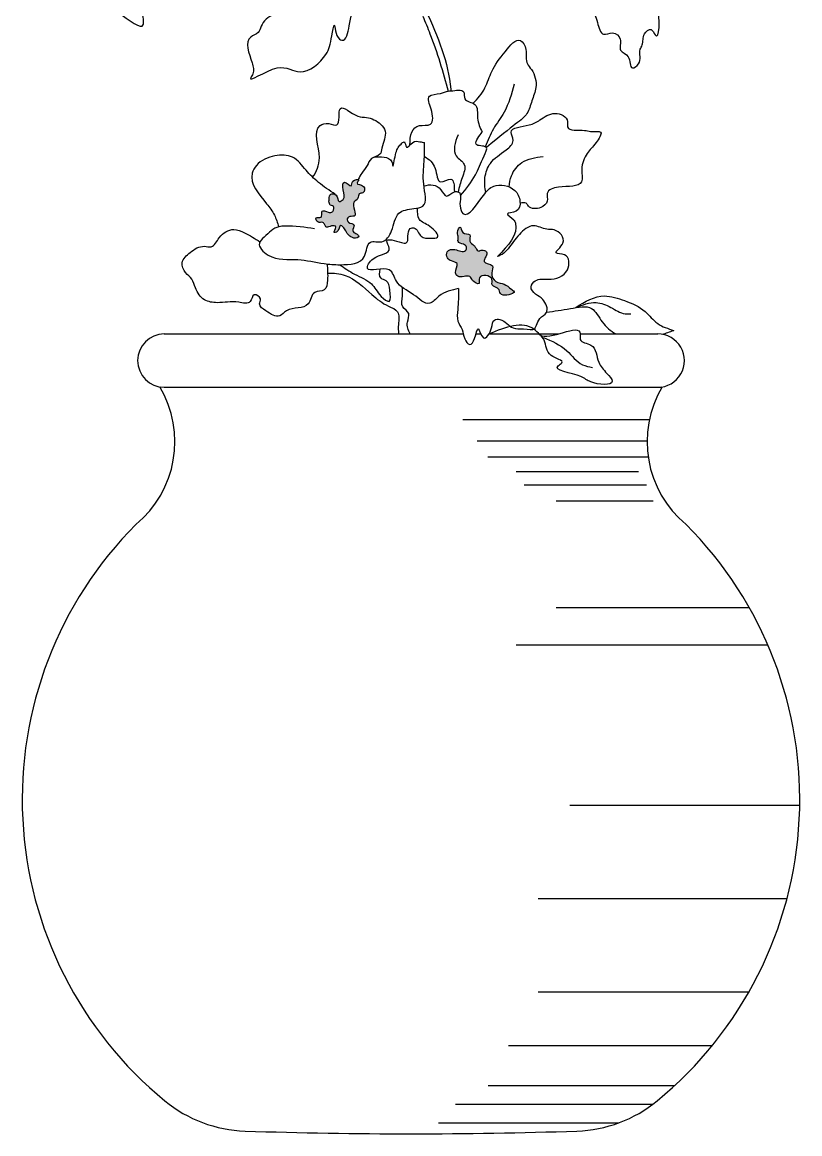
# Model space of a CAD drawing. Header units: millimetres. Extents: x 2133.42 to 2134.8, y 649.95 to 651.52.
# Drawn here: x 2133.9115 to 2134.203, y 649.9542 to 650.3705 of the extents above; entities that cross this region are included whole.
import ezdxf

# ---------------------------------------------------------------- set-up
doc = ezdxf.new("R2010")
doc.units = ezdxf.units.MM
for name, color, linetype in [('Flor01', 210, 'Continuous'), ('Hojas', 74, 'Continuous'), ('Polen', 40, 'Continuous'), ('Tiesto', 32, 'Continuous')]:
    doc.layers.add(name, color=color, linetype=linetype)

msp = doc.modelspace()

# ---------------------------------------------------------------- hatches: boundary and pattern name
at = {"layer": 'Polen'}
h = msp.add_hatch(color=256, dxfattribs=at)
edge = h.paths.add_edge_path()
edge.add_spline(control_points=[(2134.026944410847, 650.3020298095636), (2134.027579703969, 650.3018373962486), (2134.02861930968, 650.3015225274513), (2134.02819874589, 650.300145816541), (2134.027532396193, 650.2990858381652), (2134.025910628945, 650.2994138720763), (2134.02363981961, 650.3004297592271), (2134.023821471096, 650.2985404816977), (2134.023561649441, 650.2970507970866), (2134.021048924461, 650.2979328711361), (2134.022186147053, 650.2949786792791), (2134.024168752203, 650.2960170329086), (2134.024873632236, 650.2946656687403), (2134.025669781894, 650.2932761039185), (2134.027162542376, 650.2945314210035), (2134.030020208484, 650.2941170565732), (2134.027601971874, 650.2916504680657), (2134.030368197669, 650.2918436317536), (2134.030217795386, 650.2952212755686), (2134.032048335089, 650.293633609738), (2134.032680552192, 650.2926402739649), (2134.033425658199, 650.2911462084496), (2134.034761020223, 650.2900165660334), (2134.036569975814, 650.2892715136063), (2134.038109400255, 650.2906037930853), (2134.036475609481, 650.2914428787933), (2134.034700624353, 650.2923146791758), (2134.036892598948, 650.2951462067443), (2134.033754555848, 650.2950491395155), (2134.032977283196, 650.297154035913), (2134.034571480745, 650.2979431514746), (2134.037644286097, 650.2976703932584), (2134.034062086473, 650.3030871969034), (2134.037748460114, 650.3041284607303), (2134.037402927409, 650.3065766032366), (2134.039822303111, 650.3063265962128), (2134.040223567889, 650.3098884124335), (2134.036042615407, 650.309559782263), (2134.038486634899, 650.31201976579), (2134.034795026151, 650.3115018910094), (2134.035258788871, 650.3080341680907), (2134.031521630337, 650.3121356181344), (2134.0316139517, 650.3070291081503), (2134.03293847843, 650.3045803718719), (2134.029612638609, 650.3027006979543), (2134.029948153192, 650.3062100851834), (2134.026754266255, 650.3066007987084), (2134.026575750012, 650.3043413966429), (2134.026378450868, 650.3029198763829), (2134.026824515948, 650.3022183643645), (2134.026944410847, 650.3020298095636)], knot_values=[0, 0, 0, 0, 0.001631187951025651, 0.002669306894725838, 0.003715717154897407, 0.005058243515176749, 0.007315836456221312, 0.008731759173221885, 0.009538488465169491, 0.01135466449582864, 0.01298944313972602, 0.01491468759802481, 0.01605064415670157, 0.01709705441715064, 0.01906408899089782, 0.02072172560124864, 0.02279910369610711, 0.02363167888247949, 0.02671044478317858, 0.02757856470569511, 0.02954393689894776, 0.03057251548646917, 0.03246990542367408, 0.03480038109116822, 0.03570282627668958, 0.03714966370658802, 0.03873493543974808, 0.04096242002854157, 0.04333219471413498, 0.04462360547390574, 0.04637631355605511, 0.0475328101393149, 0.05269958640439679, 0.05482085814066767, 0.05655574228535602, 0.05796909559481873, 0.06033627340518199, 0.06302121691977762, 0.06424819304126254, 0.06646471430814532, 0.06824141303599521, 0.07109638943407344, 0.07393756737724108, 0.07757233521806303, 0.07919993427912551, 0.0818244439140817, 0.08389256387829833, 0.0857076732721171, 0.08749432006975737, 0.0881510626202719, 0.0881510626202719, 0.0881510626202719, 0.0881510626202719], degree=3, periodic=0)
h = msp.add_hatch(color=256, dxfattribs=at)
edge = h.paths.add_edge_path()
edge.add_spline(control_points=[(2134.083160099006, 650.2850478432647), (2134.083019539525, 650.2849413324235), (2134.082367791711, 650.2844474617319), (2134.081567264123, 650.2859736255042), (2134.080735434025, 650.2872522282513), (2134.078686008962, 650.2882473944625), (2134.080118424831, 650.2917158403137), (2134.076181756507, 650.2907485110167), (2134.075924956112, 650.2950374775222), (2134.074256370664, 650.2916536621489), (2134.075152786567, 650.2901617201865), (2134.07448857997, 650.2878725737511), (2134.07678766963, 650.2876296616212), (2134.078408651802, 650.2865097050702), (2134.077314843004, 650.2837683650598), (2134.074116308472, 650.2858628364204), (2134.070387060343, 650.2851952348213), (2134.07057234635, 650.2820828519265), (2134.072442598229, 650.2809960712217), (2134.075729861038, 650.2803470238647), (2134.073229003405, 650.2772539508163), (2134.075304244259, 650.2742309730236), (2134.079123092332, 650.2764429131137), (2134.080160117849, 650.2735003505471), (2134.083487867697, 650.2716204611119), (2134.081830756438, 650.2765741658144), (2134.088648068975, 650.2755182259492), (2134.086845287742, 650.2713964076436), (2134.090364366099, 650.2712292471498), (2134.090408341141, 650.2678261559722), (2134.093893271245, 650.2681293752557), (2134.096317249648, 650.2694500839607), (2134.094069162838, 650.2710295317637), (2134.092524264526, 650.2726973923545), (2134.088645671851, 650.2729219848395), (2134.086832300821, 650.276226343889), (2134.08889557056, 650.2800900599228), (2134.082563336814, 650.2800731054998), (2134.086711825878, 650.2841121788493), (2134.08452396506, 650.2852397959028), (2134.08368193961, 650.2851212879262), (2134.083160099006, 650.2850478432647)], knot_values=[0, 0, 0, 0, 0.0004851157208131956, 0.002249390144123187, 0.003380374692779398, 0.005557046830944296, 0.007885656499997428, 0.01062288430855491, 0.01285359985695515, 0.01508433000685161, 0.01692974375691695, 0.01850886131717137, 0.02074145004562987, 0.02233049223798045, 0.02364478261667236, 0.02765347971310302, 0.03060273360265171, 0.03293133164248003, 0.03477838462371084, 0.03708573520102964, 0.04062468512681467, 0.04212362636676355, 0.04662095633605592, 0.04840053601894267, 0.05107995138182891, 0.05324724527921902, 0.05794412866753906, 0.06002357810516825, 0.06318582781292693, 0.0642139500276255, 0.06905897407409975, 0.06977459059614172, 0.0711907597824291, 0.07465284412012296, 0.07788973497679563, 0.08149622297886829, 0.08416747555224305, 0.08762816649334772, 0.0913979140823598, 0.09236815150473318, 0.09394945458564449, 0.09394945458564449, 0.09394945458564449, 0.09394945458564449], degree=3, periodic=0)

# ---------------------------------------------------------------- linework, layer by layer
at = {"layer": 'Flor01'}
for points, knots in [([(2134.020335915669, 650.3125024101363), (2134.02184694911, 650.3146230750318), (2134.024534174026, 650.3206117960285), (2134.019566430895, 650.3311978770752), (2134.026258387187, 650.3330999944375), (2134.031214172493, 650.3305236990235), (2134.028918130924, 650.3420819959498), (2134.036206304114, 650.3348145527842), (2134.04134422502, 650.3351043980905), (2134.045355828227, 650.3332726058421), (2134.048642696012, 650.3287765354704), (2134.046299149721, 650.3249080093783), (2134.045938062097, 650.3202987012576), (2134.041944969754, 650.3200985172906), (2134.040962604186, 650.3165219373967), (2134.038780032482, 650.3143221345772), (2134.037883624362, 650.3124412114856), (2134.037482215292, 650.3115989393425)], [0.006196197211125266, 0.006196197211125266, 0.006196197211125266, 0.006196197211125266, 0.01388309663030894, 0.02598183540977723, 0.029348419170108, 0.03241831588466076, 0.03859658922692884, 0.0457193321974413, 0.04903842206743209, 0.05492252909982441, 0.05793647804751136, 0.06448119766136008, 0.06684532212306518, 0.07046360763556195, 0.07350485350898443, 0.0769308957152946, 0.07970917259166431, 0.07970917259166431, 0.07970917259166431, 0.07970917259166431]), ([(2134.043486040815, 650.3200108651024), (2134.04466948342, 650.3202004976291), (2134.047024450086, 650.3202613332493), (2134.050146057, 650.3193104218857), (2134.050425264232, 650.3149683731965), (2134.05145199256, 650.3221725679049), (2134.052391466736, 650.323794947745), (2134.055035991732, 650.3264819142145), (2134.055296547543, 650.3221298800567), (2134.057808897719, 650.3262628048492), (2134.060285108116, 650.3258385682768), (2134.061717226436, 650.3255460515518), (2134.062295097229, 650.3254280187963)], [0.008774759022505164, 0.008774759022505164, 0.008774759022505164, 0.008774759022505164, 0.01237025837676216, 0.01572679257586487, 0.01732918434634226, 0.0216289241148404, 0.02613885417558925, 0.02751408725101089, 0.02961453242488182, 0.03260732506349117, 0.03523084307051858, 0.037005568050946, 0.037005568050946, 0.037005568050946, 0.037005568050946]), ([(2134.062071862986, 650.3092042324705), (2134.064516059886, 650.3099257848479), (2134.067767433377, 650.3097779263625), (2134.070473734067, 650.3042074138021), (2134.072704585748, 650.3072084628367), (2134.076745294133, 650.3071253737444), (2134.074913064667, 650.3023956326051), (2134.077687762004, 650.2956260708846), (2134.083578045893, 650.3049570328475), (2134.088388464774, 650.3104683186076), (2134.09606191417, 650.3090068300587), (2134.098520603709, 650.3038270472438), (2134.097775764842, 650.2990989694332), (2134.09155679582, 650.2992195234242), (2134.095665498857, 650.2970879125627), (2134.097965478887, 650.2914031294795), (2134.093629008156, 650.286874140035), (2134.089678705997, 650.2827484632138)], [0.005163442522623828, 0.005163442522623828, 0.005163442522623828, 0.005163442522623828, 0.01209934163068944, 0.01534769023418798, 0.01835075063375536, 0.02021379680671254, 0.02544672395186167, 0.02851061197539822, 0.03879823172179479, 0.04398337694731339, 0.05197262893238597, 0.05652256468276283, 0.06053089468045597, 0.06390919723696196, 0.06715777791435877, 0.06854486687670291, 0.08273406020344003, 0.08273406020344003, 0.08273406020344003, 0.08273406020344003]), ([(2134.103377902321, 650.2555981608145), (2134.104074895813, 650.2556938031057), (2134.104488070475, 650.2597297154391), (2134.10934918155, 650.2616301303292), (2134.107253970495, 650.2669159434535), (2134.103944572646, 650.268350894742), (2134.101420014973, 650.2712475954337), (2134.104306775749, 650.2747583212594), (2134.109688029474, 650.273767455875), (2134.116826576568, 650.2757673880348), (2134.116718660111, 650.2841803630098), (2134.109576937327, 650.2835830904972), (2134.116618836573, 650.2882411451476), (2134.111933558213, 650.2932520363933), (2134.107384258346, 650.2926736275591), (2134.1027704936, 650.2955691301371), (2134.097275923165, 650.2909454066728), (2134.094566006438, 650.2866160154939), (2134.091788725955, 650.2836704690176), (2134.090259328608, 650.2830021752294), (2134.089678705997, 650.2827484632138)], [0.1346984320673991, 0.1346984320673991, 0.1346984320673991, 0.1346984320673991, 0.1397993754559611, 0.1431911657602956, 0.1482760296118806, 0.1516313440277721, 0.1548158569867381, 0.157612440480484, 0.162544429889353, 0.1705367447078173, 0.1762752307922783, 0.17945305393971, 0.1839033869681703, 0.189797163008145, 0.192628476100646, 0.1977186863463817, 0.2039733434448773, 0.210787445841169, 0.2138748231400493, 0.2157642084648336, 0.2157642084648336, 0.2157642084648336, 0.2157642084648336]), ([(2134.075076462785, 650.2707324982592), (2134.075032955467, 650.2681393434276), (2134.074965741258, 650.2641331931708), (2134.074261563981, 650.2587141362063), (2134.076756744834, 650.2554272180414), (2134.076897942543, 650.2523508462704), (2134.079300050721, 650.2487455143388), (2134.081515824687, 650.2521573590805), (2134.082221784545, 650.2581078867348), (2134.084256643778, 650.2497359293318), (2134.087809179401, 650.2556119297061), (2134.087766417816, 650.2592458402604), (2134.092217659555, 650.2594748287253), (2134.094586307448, 650.2553027762593), (2134.099760324365, 650.2560559234438), (2134.103124256681, 650.2550788393886), (2134.103377902321, 650.2555981608144)], [0, 0, 0, 0, 0.007869094468448527, 0.01215691961021466, 0.01567270166156473, 0.01929018566364254, 0.02211476585238785, 0.02501755498168408, 0.02892463346138304, 0.03281238165734018, 0.03759790481008185, 0.04076402030126341, 0.0428183006465834, 0.04865587686543005, 0.05255170418437637, 0.05766912530196613, 0.05766912530196613, 0.05766912530196613, 0.05766912530196613])]:
    msp.add_open_spline(points, degree=3, knots=knots, dxfattribs=at)
for points in [[(2134.030551107261, 650.2796826115092), (2134.03977039089, 650.2829076177647), (2134.042044881774, 650.288149140225), (2134.046243926814, 650.2883238529856), (2134.04991813199, 650.2923423512112), (2134.05271749535, 650.2989816106669), (2134.058316254684, 650.3007287848203), (2134.061640490521, 650.301602371897), (2134.061990427248, 650.3098140927455), (2134.062165395611, 650.3183752391153), (2134.062295097229, 650.3254280187963)], [(2134.028821081407, 650.306080080397), (2134.022523793568, 650.3105581871087), (2134.017894910126, 650.3150917470242), (2134.01282092543, 650.3199808882523), (2134.00623363561, 650.3205142427663), (2133.999290277834, 650.3168696186774), (2133.997687972027, 650.3139361339405), (2134.003093825886, 650.3025485600737), (2134.006003975366, 650.298301192088), (2134.007682888943, 650.2939420540168)], [(2134.075076462785, 650.2707324982592), (2134.06768148117, 650.2678922231408), (2134.064268407715, 650.2652413113337), (2134.058200707077, 650.2684602781645), (2134.051753815917, 650.2735727617409), (2134.049099188734, 650.2777384869445), (2134.040945728233, 650.2783065419682), (2134.04303152071, 650.2819042121481), (2134.049099188734, 650.2858805856771), (2134.048137368237, 650.2885940910595), (2134.05369337202, 650.2879994113658), (2134.055458709859, 650.2878688248065), (2134.056962557233, 650.2932228388253), (2134.058335594151, 650.293484000307), (2134.061016344289, 650.2903499577953), (2134.064677830423, 650.2896317317196), (2134.067162413794, 650.2900234913973), (2134.064285529502, 650.2940716398236), (2134.060362487679, 650.296683347735), (2134.059647742311, 650.300913324382)], [(2134.021114328009, 650.2931596401438), (2134.010033400563, 650.2941655941881), (2134.007682888942, 650.293942054017), (2134.002198405312, 650.2900299962882), (2134.00040753155, 650.2877945480282), (2134.00367032463, 650.2833366845631), (2134.014788561266, 650.2816501839367), (2134.02464014436, 650.2801042424841), (2134.030551107261, 650.2796826115092)]]:
    msp.add_spline(points, degree=3, dxfattribs=at)
at = {"layer": 'Hojas'}
for points, knots in [([(2133.93757076009, 650.3824902290551), (2133.938314941632, 650.3809636131047), (2133.940562115284, 650.3771214196479), (2133.947253717121, 650.3754248390061), (2133.957201297437, 650.3663588238868), (2133.956959544139, 650.3726798873794), (2133.9555552806, 650.3770102293109), (2133.963765839386, 650.3779134242837), (2133.960743507382, 650.3842401440085), (2133.960687415112, 650.390085446021), (2133.966402598619, 650.3883871693504), (2133.963065939102, 650.3959315410602), (2133.966916714826, 650.4011991199001), (2133.961866922421, 650.4039912343679), (2133.958112243964, 650.4090221388661), (2133.964430758393, 650.4114319147192), (2133.963043969166, 650.4143231131741), (2133.962495734987, 650.4154660798058)], [0.002650796337912798, 0.002650796337912798, 0.002650796337912798, 0.002650796337912798, 0.007511795626767371, 0.0160611038160277, 0.02648482661971166, 0.02843776013333291, 0.03299458172512396, 0.03736633493695068, 0.04582901191945427, 0.04847841736819095, 0.05125369446995143, 0.0574465436514506, 0.06290538624015142, 0.0677420097899661, 0.07232917298033358, 0.07740103160556736, 0.08071693347408557, 0.08071693347408557, 0.08071693347408557, 0.08071693347408557]), ([(2134.0393682086, 650.3882351719196), (2134.035425993734, 650.3903021141044), (2134.028499155975, 650.3939339235459), (2134.019359200701, 650.3887494799839), (2134.010704711151, 650.3842054051759), (2134.014321051219, 650.3746219302734), (2134.005376674198, 650.3742388278251), (2134.001283968847, 650.3704133838904), (2134.000198979744, 650.3661599613505), (2133.994270713598, 650.3646090008028), (2133.997233316616, 650.356896330582), (2133.998679564858, 650.352038352006), (2133.995008001268, 650.3467641685351), (2134.008075161512, 650.3567051736455), (2134.016038987459, 650.349152831871), (2134.02592914636, 650.3575135956529), (2134.027240885715, 650.3632882324777), (2134.028700591404, 650.3723954359956), (2134.028864326595, 650.3648590343372), (2134.032952179009, 650.3629364017926), (2134.034545079091, 650.3711832692009), (2134.035285210173, 650.3770528391916), (2134.039246940803, 650.3826589692047), (2134.039404198155, 650.3859655851596), (2134.039398910891, 650.3868878184168)], [0, 0, 0, 0, 0.01227673077877751, 0.02157135650837004, 0.03077222474989107, 0.03679971026353236, 0.0440088064459668, 0.0504816777957167, 0.05314075147638792, 0.05627873787068904, 0.06594837011843309, 0.07011993181098013, 0.07165042093230445, 0.08209951058976904, 0.09085761471566547, 0.1025330540279486, 0.1098655083746541, 0.1139759861265474, 0.1195252702261802, 0.1205232620031253, 0.1265742587835907, 0.1352971820659486, 0.1424812880084032, 0.1452264315422818, 0.1452264315422818, 0.1452264315422818, 0.1452264315422818]), ([(2134.129575907926, 650.3842252960795), (2134.12938771203, 650.3827691141208), (2134.128541756279, 650.3799069253186), (2134.124955927432, 650.3757335064757), (2134.127194528704, 650.3710875362194), (2134.128460048053, 650.3648123437343), (2134.132967154408, 650.3673902489747), (2134.136792999294, 650.3643650177888), (2134.134562860254, 650.3595270964092), (2134.139798109915, 650.3583409859497), (2134.139043169964, 650.3520743271265), (2134.144286005585, 650.3555775882214), (2134.142259755836, 650.359350256847), (2134.144585433095, 650.3627092084255), (2134.143708015993, 650.3657785955961), (2134.147387604172, 650.3688621630727), (2134.150270402313, 650.3613264579383), (2134.151121931534, 650.3751222572278), (2134.147815783664, 650.3801098601815), (2134.145962048764, 650.3797043132834), (2134.145480558036, 650.3795989761767)], [0.009876187851107157, 0.009876187851107157, 0.009876187851107157, 0.009876187851107157, 0.0143402481825659, 0.01894745935770307, 0.02457062268501514, 0.02955971039165118, 0.03290858842702405, 0.03666236994723622, 0.0408300643455389, 0.04456756122578333, 0.0490283640180682, 0.05178453770566318, 0.05733221982051048, 0.05908695027387696, 0.06334045739931252, 0.06626600897063904, 0.06871773888293284, 0.07964736361377084, 0.08365008573025891, 0.08505455413214527, 0.08505455413214527, 0.08505455413214527, 0.08505455413214527]), ([(2134.06163224278, 650.3727475383129), (2134.062576537034, 650.3705884450359), (2134.066440277291, 650.3614852827662), (2134.069152398624, 650.3519486368683), (2134.071218646819, 650.3446830779391)], [0.2560205388120895, 0.2560205388120895, 0.2560205388120895, 0.2560205388120895, 0.2630889710383625, 0.2857019803986352, 0.2857019803986352, 0.2857019803986352, 0.2857019803986352]), ([(2134.062864987704, 650.3747923471299), (2134.067300261432, 650.3652498744443), (2134.071259692937, 650.3553582019813), (2134.072173990591, 650.3452244499503), (2134.072194312553, 650.3449985090367), (2134.072214626257, 650.3447726600737)], [0.2564248827324689, 0.2564248827324689, 0.2564248827324689, 0.2564248827324689, 0.2854597886178148, 0.2854597886178148, 0.286122112362761, 0.286122112362761, 0.286122112362761, 0.286122112362761]), ([(2134.080497220843, 650.3401556632862), (2134.082258856402, 650.3418694096401), (2134.085198818665, 650.3454674352201), (2134.087590262818, 650.3532043903356), (2134.091552933046, 650.3583391685894), (2134.097771246749, 650.3659602292685), (2134.101123407165, 650.3597203823988), (2134.099847964972, 650.3555671843201), (2134.103570351675, 650.3518435025419), (2134.104767802109, 650.3465221156536), (2134.102410374691, 650.3411686949704), (2134.100875957384, 650.3346611654719), (2134.095768355136, 650.3323332573096), (2134.085492362554, 650.3235702767408)], [0.00906510655624252, 0.00906510655624252, 0.00906510655624252, 0.00906510655624252, 0.01642373210044274, 0.02313501964343009, 0.03217227364305127, 0.03914212401266803, 0.04309221223339305, 0.04854951867287696, 0.05109666798726026, 0.05804315112333756, 0.06331481710090267, 0.0684656121081982, 0.07770346564721509, 0.07770346564721509, 0.07770346564721509, 0.07770346564721509]), ([(2134.056837924255, 650.3245126688022), (2134.056834369461, 650.3282753356913), (2134.057791621849, 650.3327057847898), (2134.066026254945, 650.3313287004074), (2134.06515692196, 650.3377652850189), (2134.062568835615, 650.343634439881), (2134.068103893212, 650.343517098898), (2134.070523139616, 650.3447418792545), (2134.073411347782, 650.344858078699), (2134.077690602787, 650.3458056234814), (2134.076747245668, 650.3406982735377), (2134.082725844274, 650.3405526889476), (2134.081619689366, 650.33418935537), (2134.083146015872, 650.3310270471302), (2134.08392144783, 650.3294204741846)], [0.003701337183020542, 0.003701337183020542, 0.003701337183020542, 0.003701337183020542, 0.01265789316640174, 0.016813227120904, 0.02239541852182136, 0.02735224420903802, 0.03160812552644204, 0.0346954335383886, 0.03570561406792863, 0.04053414217597508, 0.04295684031254558, 0.04724266010347012, 0.05252834288306887, 0.05798674894021182, 0.05798674894021182, 0.05798674894021182, 0.05798674894021182]), ([(2134.085310352229, 650.306819161391), (2134.084905347908, 650.3086422030527), (2134.084534716928, 650.312351942181), (2134.086858885228, 650.318787397613), (2134.091845616577, 650.3216760954748), (2134.09646380319, 650.3256381580655), (2134.09306776405, 650.3312005126736), (2134.101259207951, 650.3314034959332), (2134.10597834187, 650.3340304055572), (2134.110548376319, 650.3375927767183), (2134.116592545958, 650.3348595995509), (2134.115175160126, 650.3293478359503), (2134.12134954075, 650.3306234024885), (2134.124761554252, 650.3292618358573), (2134.129977344328, 650.3303146270655), (2134.126177832223, 650.3245449586913), (2134.122872460156, 650.3214996222027), (2134.120719351991, 650.3161893409709), (2134.122317794755, 650.3083328038573), (2134.113997819937, 650.3096165698059), (2134.107493168574, 650.3074483356044), (2134.108940518103, 650.3031520974096), (2134.105683781841, 650.3004532022605), (2134.101754321463, 650.3005096963826), (2134.100319816086, 650.3032052582148), (2134.098974261623, 650.3029046797108), (2134.09812717033, 650.3027154510766)], [0.005992664813259715, 0.005992664813259715, 0.005992664813259715, 0.005992664813259715, 0.01156997116520866, 0.01726278809526409, 0.02502508249911271, 0.02945946473330392, 0.03252925722238138, 0.03985938456626514, 0.04430608285152415, 0.05043439329270566, 0.0560678068112521, 0.05808210041470384, 0.06455242794776989, 0.06689773511940728, 0.07065482206381565, 0.07490689608435358, 0.08012328272392998, 0.08649390738304172, 0.0911002510582167, 0.09997649815463806, 0.1047469651880796, 0.1076245125172285, 0.1110859773043104, 0.1157322790137301, 0.1170595568087964, 0.1193151406301086, 0.1193151406301086, 0.1193151406301086, 0.1193151406301086]), ([(2134.075799121546, 650.3055895143442), (2134.077964681765, 650.3081597858857), (2134.081644961233, 650.3128243455556), (2134.083448461797, 650.3184149474988), (2134.086889530142, 650.3247474311205), (2134.0805621469, 650.323762818913), (2134.082403329515, 650.3274690929835), (2134.083379503315, 650.3287238615902), (2134.08392144783, 650.3294204741846)], [0.002512660762310095, 0.002512660762310095, 0.002512660762310095, 0.002512660762310095, 0.01215311048765489, 0.01999542411180253, 0.02333220157579808, 0.02727778910260649, 0.02957768142789337, 0.03244808669832146, 0.03244808669832146, 0.03244808669832146, 0.03244808669832146]), ([(2134.062250664825, 650.3202043295779), (2134.06403091147, 650.3192467369164), (2134.066976103709, 650.3168398938562), (2134.06693196779, 650.3088386676276), (2134.073357946128, 650.3134509507179), (2134.073440687629, 650.3093159987653), (2134.073486857763, 650.3070086768064)], [0.002626333695459372, 0.002626333695459372, 0.002626333695459372, 0.002626333695459372, 0.008565200180155125, 0.0140369313244521, 0.01794606918018499, 0.02288122544603951, 0.02288122544603951, 0.02288122544603951, 0.02288122544603951]), ([(2134.094064230721, 650.3088329967176), (2134.094150259296, 650.3102868594616), (2134.094700690395, 650.3137562052291), (2134.098929197417, 650.31917179541), (2134.103895962711, 650.3198602153578), (2134.106722157385, 650.3202519408921)], [0.0036227681291957, 0.0036227681291957, 0.0036227681291957, 0.0036227681291957, 0.007960342657188361, 0.01421038323575804, 0.02246230971596183, 0.02246230971596183, 0.02246230971596183, 0.02246230971596183]), ([(2134.025750470762, 650.2799760751507), (2134.025963883656, 650.2781073097227), (2134.026132016596, 650.2747812529573), (2134.025530927988, 650.2694059674819), (2134.019947665993, 650.2702521473043), (2134.019362687059, 650.2622705337028), (2134.011628199281, 650.2644024747678), (2134.007583365016, 650.2592392666126), (2134.003530506166, 650.2619470096461), (2133.999786363592, 650.2643763982798), (2134.00152870183, 650.2672177740138), (2133.997838929112, 650.2695622115277), (2133.997301343195, 650.2644893887085), (2133.990877793514, 650.2664127078041), (2133.985855274004, 650.2650981808428), (2133.97919641617, 650.2660156319793), (2133.976452581319, 650.2702958161095), (2133.975411628223, 650.2744710176048), (2133.972364855228, 650.2765696315322), (2133.970628453511, 650.2809541208777), (2133.974678868375, 650.2846952271017), (2133.978534907369, 650.2871673596877), (2133.98324153273, 650.2857956981169), (2133.985315911242, 650.2907871101152), (2133.990111618386, 650.293756983892), (2133.995690002167, 650.29137972153), (2133.998743122837, 650.2894780279927), (2134.000624623612, 650.288306099906)], [0.006536034558332016, 0.006536034558332016, 0.006536034558332016, 0.006536034558332016, 0.01223256574248013, 0.01613036059673726, 0.0197969058177005, 0.02476665070496841, 0.03335203041761628, 0.03643582615134513, 0.04199713775774767, 0.04549189269141834, 0.04736608822796838, 0.05014600047438714, 0.05305380634113268, 0.05738426532574326, 0.06540764444708061, 0.07030998163410888, 0.07592044409657961, 0.07944089355609153, 0.08282173999136272, 0.08671953484554785, 0.09155935853544928, 0.09743242474772806, 0.09990550474274089, 0.1044887043194411, 0.1107052662501611, 0.1149012997663142, 0.1216396970483741, 0.1216396970483741, 0.1216396970483741, 0.1216396970483741]), ([(2134.025989165689, 650.276542976004), (2134.028287233313, 650.2766342247947), (2134.034502196127, 650.2761118495952), (2134.041425315789, 650.2692777300015), (2134.047353936879, 650.264564408666), (2134.053222646805, 650.2624330673947), (2134.052386688963, 650.2576167105254), (2134.05248140905, 650.2549347829881), (2134.052522078681, 650.2537832531668)], [0.006845334142250888, 0.006845334142250888, 0.006845334142250888, 0.006845334142250888, 0.01365933821352883, 0.02594933951299806, 0.03362121872005907, 0.03755497698906493, 0.04228959161749779, 0.04585209689306546, 0.04585209689306546, 0.04585209689306546, 0.04585209689306546]), ([(2134.056918036344, 650.2537832531666), (2134.056123741167, 650.2551745591614), (2134.055306184598, 650.25762997511), (2134.057306473522, 650.261707795959), (2134.053160628978, 650.2637850004486), (2134.054185030029, 650.2676944649597), (2134.054119592363, 650.270146088061), (2134.054002176841, 650.2711761639699)], [0.003132579355515358, 0.003132579355515358, 0.003132579355515358, 0.003132579355515358, 0.007759441633713086, 0.01097637376976663, 0.01430937741176574, 0.01840656138416459, 0.02150542904014519, 0.02150542904014519, 0.02150542904014519, 0.02150542904014519]), ([(2134.108117482376, 650.2619795456989), (2134.110936831569, 650.2623028022884), (2134.116541718075, 650.2630813746013), (2134.12535293704, 650.2650463101529), (2134.128625621523, 650.2578566689627), (2134.13209520475, 650.2548643176831), (2134.134030163419, 650.253783253182)], [0.007738741049932097, 0.007738741049932097, 0.007738741049932097, 0.007738741049932097, 0.01639305565760829, 0.02437223266731003, 0.03077322897971385, 0.03737719394097648, 0.03737719394097648, 0.03737719394097648, 0.03737719394097648]), ([(2134.119029743444, 650.2636623910875), (2134.122489933879, 650.2660291999183), (2134.128325085831, 650.269247030334), (2134.137724764992, 650.2662487824787), (2134.144842607207, 650.2631924226404), (2134.149326201226, 650.2570636175684), (2134.153600337626, 650.2557653717852), (2134.155744966249, 650.2551139524558)], [0.003382064899400636, 0.003382064899400636, 0.003382064899400636, 0.003382064899400636, 0.01514340236403877, 0.02291003128870797, 0.03160261212500416, 0.0381100307959291, 0.04466365623950488, 0.04466365623950488, 0.04466365623950488, 0.04466365623950488]), ([(2134.105516839993, 650.2534939703719), (2134.106228507808, 650.2529008722167), (2134.108102480595, 650.2505966064505), (2134.107464731805, 650.2453825011813), (2134.115664133402, 650.2436444038584), (2134.108783581499, 650.2401852476927), (2134.120769472852, 650.2388548693843), (2134.124626686303, 650.2349141800933), (2134.135041082414, 650.2341428017077), (2134.130076050929, 650.2396904447434), (2134.126726324113, 650.2430999516682), (2134.12678718707, 650.2503025128921), (2134.120071880578, 650.2504763992353), (2134.122130670751, 650.2593366402159), (2134.10900633543, 650.2508276795229), (2134.105516839993, 650.2534939703719)], [0.05872044536985965, 0.05872044536985965, 0.05872044536985965, 0.05872044536985965, 0.0614560641216396, 0.06769879305317626, 0.07262091952500085, 0.0744223360950553, 0.08388115306655503, 0.08810980168761118, 0.09613852506982304, 0.09968323903237096, 0.1049070406937628, 0.1119746161964286, 0.1164883137570748, 0.1185255886854727, 0.1335414524170042, 0.1335414524170042, 0.1335414524170042, 0.1335414524170042])]:
    msp.add_open_spline(points, degree=3, knots=knots, dxfattribs=at)
for points in [[(2134.095946552179, 650.3473175122406), (2134.092112902394, 650.3367897243759), (2134.088119547095, 650.3305687561747), (2134.085091560391, 650.3238943813863)], [(2134.074867087782, 650.3283672287682), (2134.074217307788, 650.320450904445), (2134.077206315329, 650.3172065115198), (2134.076426572813, 650.3122750244986), (2134.074859948952, 650.307030192932)], [(2134.030551107261, 650.2796826115092), (2134.03609057629, 650.2761972932477), (2134.04237678355, 650.2724996060052), (2134.046079622878, 650.2678560098659), (2134.049093546698, 650.2659641687989), (2134.049265775575, 650.2701778137539), (2134.047974107915, 650.2736175163218), (2134.045993492133, 650.2746494201102), (2134.04567598982, 650.2780592495329)], [(2134.119029743426, 650.2636623910846), (2134.126619957532, 650.2655058823559), (2134.132152056039, 650.2637352370664), (2134.137471355185, 650.2613271706437), (2134.139599087888, 650.2613271706437)], [(2134.105516839993, 650.2534939703719), (2134.103334029634, 650.2555347299672), (2134.086468247501, 650.2537832531668)], [(2134.106890800266, 650.2524726181337), (2134.115626307852, 650.2474927010675), (2134.121545815056, 650.2422474940206), (2134.125297615674, 650.241248408038)]]:
    msp.add_spline(points, degree=3, dxfattribs=at)
msp.add_open_spline([(2134.151369794975, 650.2536486493955), (2134.152824305147, 650.2541052773461), (2134.154284635698, 650.2546096149009), (2134.155744966249, 650.2551139524558)], degree=3, dxfattribs=at)
at = {"layer": 'Polen'}
for points in [[(2134.026944410847, 650.3020298095636), (2134.02834924537, 650.3012008257912), (2134.028157677026, 650.3001805353861), (2134.027519115879, 650.2993515516137), (2134.026178104858, 650.2994153204913), (2134.023943140844, 650.2997341648794), (2134.0237515725, 650.2983312612084), (2134.023496115429, 650.2975660463137), (2134.021708144218, 650.2972472135623), (2134.02228284925, 650.2957167837728), (2134.024198565303, 650.29552547714), (2134.024900982565, 650.29463272449), (2134.025539543712, 650.2938037407176), (2134.027455259765, 650.294250122861), (2134.029051662632, 650.2938037407176), (2134.028413101485, 650.2918269404215), (2134.029243230976, 650.2918907092992), (2134.030967378685, 650.2944414178571), (2134.031669795946, 650.2939312784729), (2134.032819238623, 650.2923370798059), (2134.033330087541, 650.2914443271559), (2134.034734922064, 650.2901689728768), (2134.037033774805, 650.2897863596112), (2134.037672335951, 650.2904240483873), (2134.036586782002, 650.2913805582782), (2134.035373483211, 650.2924008486834), (2134.035884364741, 650.2945689556124), (2134.033777080343, 650.2956530148953), (2134.033330087541, 650.2968646002967), (2134.034798778178, 650.2978211218242), (2134.035948220856, 650.2979486595794), (2134.035820508626, 650.3031138572097), (2134.037353055378, 650.3045805181216), (2134.037863904296, 650.3062384856663), (2134.039204915317, 650.3066848678096), (2134.039396483661, 650.3090442813714), (2134.037033774805, 650.3103196356504), (2134.037608479837, 650.3114036949332), (2134.035437371938, 650.3109573127899), (2134.034798778178, 650.3092993452452), (2134.032244500978, 650.3105747111609), (2134.031797508176, 650.3077689154558), (2134.031797508176, 650.304134147615), (2134.030328817538, 650.3034327015978), (2134.029179374861, 650.3057921151596), (2134.027135979191, 650.3061109479111), (2134.026561274159, 650.3043892231254), (2134.026625130274, 650.3026037178255), (2134.026944410847, 650.3020298095636)], [(2134.083160099006, 650.2850478432647), (2134.082743958034, 650.2847985162625), (2134.081495567731, 650.2860451861833), (2134.080829742175, 650.2869594084644), (2134.079331634676, 650.288538514388), (2134.079248406481, 650.2908656362281), (2134.076668365068, 650.2917798585094), (2134.075669659348, 650.2937745210731), (2134.074670921015, 650.2917798585094), (2134.074920605598, 650.2899514139469), (2134.074920605598, 650.2883722963867), (2134.076918049651, 650.2873749651047), (2134.078083244372, 650.2862945131855), (2134.077667103401, 650.2850478432647), (2134.073672215295, 650.2853802909042), (2134.070842489298, 650.2845491776237), (2134.070925717492, 650.2822220674203), (2134.072423792379, 650.281141615501), (2134.074504464626, 650.2801442842191), (2134.073921899878, 650.2766536130957), (2134.074754149209, 650.275406943175), (2134.079248406481, 650.2752407251736), (2134.080330373009, 650.2738278372514), (2134.082743958034, 650.2726642763314), (2134.082910414423, 650.2748251685333), (2134.087571128084, 650.2742433938917), (2134.087654356278, 650.2721656106904), (2134.090234397692, 650.270337166128), (2134.090484082275, 650.2693398232094), (2134.095311252325, 650.2689242665691), (2134.095893849686, 650.2693398232094), (2134.094978339547, 650.2704202751287), (2134.09214861355, 650.2724149376926), (2134.08906920297, 650.2734122806112), (2134.087487899889, 650.2766536130957), (2134.087737584473, 650.2793131709386), (2134.084658173892, 650.2808922884989), (2134.085573684031, 650.2845491776237), (2134.084741402087, 650.2850478432647), (2134.083160099006, 650.2850478432647)]]:
    msp.add_spline(points, degree=3, dxfattribs=at)
at = {"layer": 'Tiesto'}
for p, q in [((2133.96473457106, 650.2537832531667), (2134.076841139743, 650.2537832531668)), ((2134.081596487394, 650.2537832531668), (2134.083393351535, 650.2537832531668)), ((2134.086468247468, 650.2537832531668), (2134.112454633784, 650.2537832531668)), ((2134.120681175802, 650.2537832531668), (2134.14973457106, 650.2537832531668)), ((2133.96473457106, 650.2337832531667), (2134.14973457106, 650.2337832531667)), ((2134.076635360992, 650.2217832531668), (2134.146635360993, 650.2217832531668)), ((2134.082054846847, 650.2137832531668), (2134.145745450039, 650.2137832531668)), ((2134.086009686277, 650.2077832531668), (2134.146136646936, 650.2077832531667)), ((2134.096639903046, 650.2022832531668), (2134.142575702517, 650.2022832531667)), ((2134.099639903046, 650.1972832531668), (2134.145575702517, 650.1972832531667)), ((2134.111610663068, 650.1912832531668), (2134.148075702517, 650.1912832531667)), ((2134.111610663068, 650.1512832531669), (2134.184047654394, 650.1512832531666)), ((2134.096610663068, 650.1372832531669), (2134.191012192342, 650.1372832531666)), ((2134.116796388944, 650.0772832531669), (2134.202972802368, 650.0772832531667)), ((2134.10489315911, 650.0422832531669), (2134.1981889954, 650.0422832531667)), ((2134.10489315911, 650.007283253167), (2134.183920609479, 650.0072832531669)), ((2134.093831212388, 649.987283253167), (2134.170233459978, 649.9872832531669)), ((2134.0861663914, 649.972283253167), (2134.156150580845, 649.9722832531669)), ((2134.07390265825, 649.9652832531671), (2134.14796032324, 649.965283253167)), ((2134.067551812164, 649.9582832531671), (2134.135184053544, 649.958283253167))]:
    msp.add_line(p, q, dxfattribs=at)
for centre, radius, start, end in [((2133.96473457106, 650.2437832531667), 0.009999999999990905, 90, 270), ((2134.14973457106, 650.2437832531667), 0.009999999999990905, 269.9999999986972, 90), ((2133.928696967845, 650.2133802219672), 0.0400287532568456, 309.3843672279364, 30.88236870145617), ((2134.185772174276, 650.2133802219672), 0.0400287532568456, 149.1176312985438, 230.6156327720637), ((2134.057376112058, 650.0793952036476), 0.1458950592129663, 135.0648660456537, 230.7212473542236), ((2134.057093030063, 650.0793952036476), 0.1458950592129663, 309.2787526457764, 44.93513395434629), ((2133.996665538765, 650.0051652321273), 0.05, 230.721247354252, 268.1104369010172), ((2134.117803603356, 650.0051652321273), 0.05, 271.8895630989828, 309.2787526457481), ((2134.057234571061, 651.8410878793629), 1.886921493778648, 268.1104369009911, 271.8895630989828)]:
    msp.add_arc(centre, radius, start, end, dxfattribs=at)

doc.saveas('drawing.dxf')
